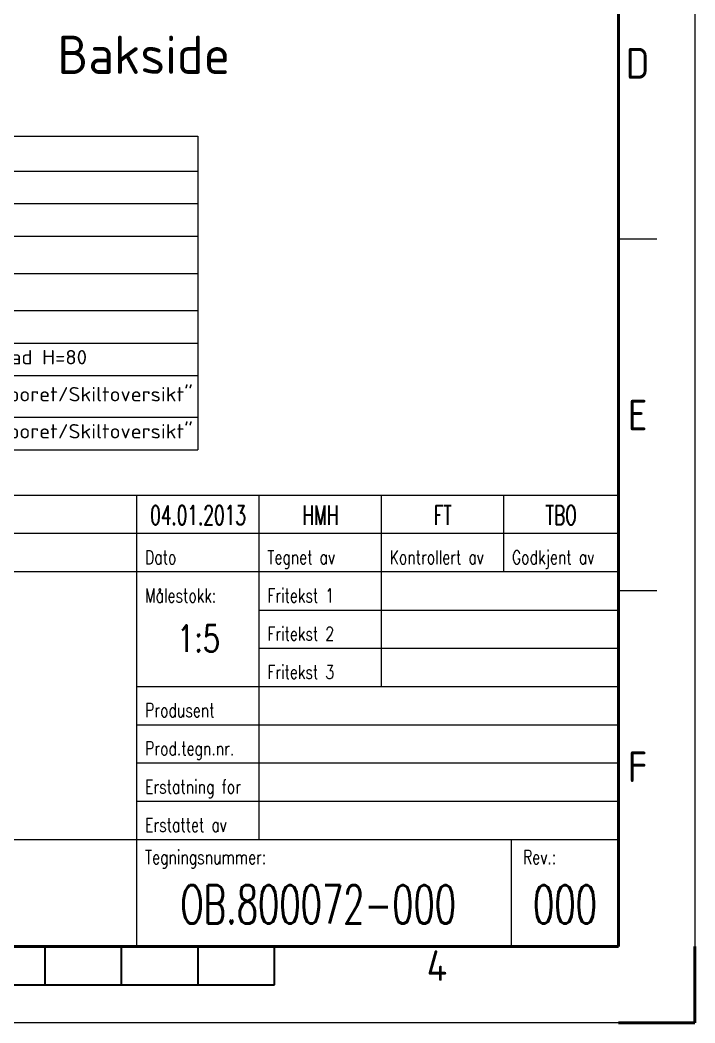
# Model space of a CAD drawing. Header units: millimetres. Extents: x 0 to 1050, y 0 to 1485.
# Drawn here: x 609 to 1050, y 0 to 656 of the extents above; entities that cross this region are included whole.
import ezdxf
from ezdxf.enums import TextEntityAlignment as Align

# ---------------------------------------------------------------- set-up
doc = ezdxf.new("R2010")
doc.units = ezdxf.units.MM
doc.header["$LTSCALE"] = 5
doc.layers.add('AM_0', color=7, linetype='Continuous', lineweight=50)
doc.layers.add('AM_BOR', color=7, linetype='Continuous', lineweight=50)
for name, color, linetype in [('TITT-018', 4, 'Continuous'), ('TITT-050', 5, 'Continuous'), ('TITT-TEKST18', 4, 'Continuous'), ('TITT-TEKST25', 2, 'Continuous'), ('TITT-TEKST35', 7, 'Continuous'), ('TITT-TEKST50', 5, 'Continuous')]:
    doc.layers.add(name, color=color, linetype=linetype)
doc.styles.add('ACISOTS', font='isocp.shx', dxfattribs={"height": 1})
doc.styles.get("Standard").update_dxf_attribs({"font": 'iso3098.shx', "width": 1.1})
doc.styles.add('TITTEL', font='romans.shx', dxfattribs={"width": 0.65})

# ---------------------------------------------------------------- blocks, each defined once
blk = doc.blocks.new('ISO_A4')
for p, q in [((200, 10), (200, 287)), ((10, 10), (200, 10))]:
    blk.add_line(p, q)
at = {"layer": 'AM_BOR', "color": 1, "lineweight": 25}
for p, q in [((210, 297), (210, 0)), ((205, 102.5), (200, 102.5)), ((205, 56.5), (200, 56.5)), ((210, 0), (0, 0))]:
    blk.add_line(p, q, dxfattribs=at)
at = {"layer": 'AM_BOR', "color": 140, "lineweight": 35}
for p, q in [((125, 5), (125, 10)), ((135, 5), (135, 10)), ((145, 5), (145, 10)), ((155, 5), (155, 10)), ((55, 5), (155, 5))]:
    blk.add_line(p, q, dxfattribs=at)
at = {"layer": 'AM_BOR'}
for q in [(210, 10), (200, 0)]:
    blk.add_line((210, 0), q, dxfattribs=at)
at = {"layer": 'AM_BOR', "color": 1, "lineweight": 25, "style": 'ACISOTS'}
for s, p in [('D', (202.5, 125.5)), ('E', (202.5, 79.5)), ('F', (202.5, 33.5)), ('4', (176.25, 7.5))]:
    blk.add_text(s, height=4, dxfattribs=at).set_placement(p, align=Align.MIDDLE)
blk = doc.blocks.new('TITF_JBV02')
at = {"layer": 'TITT-018'}
for p, q in [((0, 59), (-170, 59)), ((0, 54), (-170, 54)), ((-47, 44), (0, 44)), ((-47, 39), (0, 39)), ((-47, 34), (0, 34)), ((-63, 29), (0, 29)), ((-63, 24), (0, 24)), ((-63, 19), (0, 19))]:
    blk.add_line(p, q, dxfattribs=at)
at = {"layer": 'TITT-050'}
for p, q in [((-63, 0), (-63, 59)), ((-47, 14), (-47, 59)), ((-31, 34), (-31, 59)), ((-15, 49), (-15, 59)), ((0, 49), (-170, 49)), ((-63, 34), (0, 34)), ((-170, 14), (0, 14)), ((-14, 0), (-14, 14))]:
    blk.add_line(p, q, dxfattribs=at)
at = {"layer": 'TITT-TEKST18', "style": 'TITTEL', "width": 0.75}
for s, p in [('Dato', (-61.94, 50)), ('Tegnet av', (-45.94, 50)), ('Kontrollert av', (-29.94, 50)), ('Godkjent av', (-13.94, 50)), ('Målestokk:', (-61.94, 45)), ('Fritekst 1', (-45.94, 45)), ('Fritekst 2', (-45.94, 40)), ('Fritekst 3', (-45.94, 35)), ('Produsent', (-61.94, 30)), ('Prod.tegn.nr.', (-61.94, 25)), ('Erstatning for', (-61.94, 20)), ('Erstattet av', (-61.94, 15)), ('Tegningsnummer:', (-61.94, 10.78)), ('Rev.:', (-12.5, 10.78))]:
    blk.add_text(s, height=1.8, dxfattribs=at).set_placement(p)
at = {"layer": 'TITT-TEKST25', "style": 'TITTEL', "width": 0.65}
for tag, p in [('2A', (-166, 55.16)), ('2C', (-55, 55.16)), ('2D', (-39, 55.16)), ('2E', (-23, 55.16)), ('2F', (-7.5, 55.16))]:
    blk.add_attdef(tag, text='', height=2.5, dxfattribs=at).set_placement(p, align=Align.CENTER)
for tag, p in [('2B', (-160.94, 55.16)), ('3D', (-29.94, 45)), ('3E', (-29.94, 40)), ('3F', (-29.94, 35)), ('3G', (-45.94, 30)), ('3H', (-45.94, 25)), ('3I', (-45.94, 20)), ('3J', (-45.94, 15))]:
    blk.add_attdef(tag, p, '', height=2.5, dxfattribs=at)
at = {"layer": 'TITT-TEKST35', "style": 'TITTEL', "width": 0.75}
for tag, p in [('3B', (-54.9, 39.84)), ('3A', (-54.93, 38.53)), ('3C', (-56.16, 35.24))]:
    blk.add_attdef(tag, text='', height=3.5, dxfattribs=at).set_placement(p, align=Align.CENTER)
for tag, p in [('1A', (-165.44, 39.48)), ('1B', (-165.44, 33.47)), ('1C', (-165.44, 27.02)), ('1D', (-165.44, 20.19))]:
    blk.add_attdef(tag, p, '', height=3.5, dxfattribs=at)
at = {"layer": 'TITT-TEKST50', "style": 'TITTEL', "width": 0.65}
blk.add_attdef('5A', (-57.32, 3), '', height=5, dxfattribs=at)
blk.add_attdef('5B', text='', height=5, dxfattribs=at).set_placement((-7, 3), align=Align.CENTER)
blk = doc.blocks.new('*T15')
at = {"layer": 'TITT-TEKST25', "color": 0, "linetype": 'ByBlock', "lineweight": -2, "transparency": 16777216}
for p, q in [((0, 0), (574.84, 0)), ((0, 0), (0, -205.11)), ((574.84, 0), (574.84, -205.11)), ((0, -22.92), (574.84, -22.92)), ((94.88, -22.92), (94.88, -205.11)), ((0, -44.2), (574.84, -44.2)), ((0, -65.48), (574.84, -65.48)), ((0, -89.8), (574.84, -89.8)), ((0, -114.12), (574.84, -114.12)), ((0, -135.4), (574.84, -135.4)), ((0, -156.68), (574.84, -156.68)), ((0, -183.83), (574.84, -183.83)), ((0, -205.11), (574.84, -205.11))]:
    blk.add_line(p, q, dxfattribs=at)
at = {"layer": 'TITT-TEKST25', "color": 0, "transparency": 16777216, "attachment_point": 4}
for s, insert, char_height, width in [('Utførelse', (3.12, -11.46), 12.5, 568.5931), ('F.nr.:', (3.12, -33.56), 9.375, 88.6314), ('824.303.850', (98.01, -33.56), 9.375, 473.7117), ('Materiale', (3.12, -54.84), 9.375, 88.6314), ('{\\Fiso3098|c0;\\C256;4 mm aluminium}', (98.01, -54.84), 9.375, 473.7117), ('Refleksklasse', (3.12, -77.64), 9.375, 88.6314), ('Klasse 1', (98.01, -77.64), 9.375, 473.7117), ('Forside', (3.12, -101.96), 9.375, 88.6314), ('Vaselgul med sort skrift', (98.01, -101.96), 9.375, 473.7117), ('Bakside', (3.12, -124.76), 9.375, 88.6314), ('Vaselgul med sort skrift', (98.01, -124.76), 9.375, 473.7117), ('Fonter', (3.12, -146.04), 9.375, 88.6314), ('Hel km. angis med Myriad H=100. Halv km angis med Myriad H=80', (98.01, -146.04), 9.375, 473.7117), ('Se Teknisk regelverk,  "Skilt/Plassering av skilt langs sporet/Skiltoversikt"', (98.01, -170.25), 9.375, 473.7117), ('Anvendelse', (3.12, -170.25), 9.375, 88.6314), ('Montering', (3.12, -194.47), 9.375, 88.6314), ('Se Teknisk regelverk,  "Skilt/Plassering av skilt langs sporet/Skiltoversikt"', (98.01, -194.47), 9.375, 473.7117)]:
    blk.add_mtext(s, dxfattribs=dict(at, insert=insert, char_height=char_height, width=width))

msp = doc.modelspace()

# ---------------------------------------------------------------- block references
msp.add_blockref('*T15', (150, 579.956))
at = {"layer": 'AM_0', "lineweight": 0, "xscale": 5, "yscale": 5, "zscale": 5}
msp.add_blockref('ISO_A4', (0, 0), dxfattribs=at)
at = {"layer": 'AM_0', "lineweight": 0}
ref = msp.add_blockref('TITF_JBV02', (1000, 50), dxfattribs=dict(at, xscale=5, yscale=5, zscale=5))
ref.add_attrib('2C', '04.01.2013', dxfattribs={"layer": 'TITT-TEKST25', "height": 12.5, "style": 'TITTEL', "width": 0.65}).set_placement((725, 325.798), align=Align.CENTER)
ref.add_attrib('2D', 'HMH', dxfattribs={"layer": 'TITT-TEKST25', "height": 12.5, "style": 'TITTEL', "width": 0.65}).set_placement((805, 325.798), align=Align.CENTER)
ref.add_attrib('2E', 'FT', dxfattribs={"layer": 'TITT-TEKST25', "height": 12.5, "style": 'TITTEL', "width": 0.65}).set_placement((885, 325.798), align=Align.CENTER)
ref.add_attrib('2F', 'TBO', dxfattribs={"layer": 'TITT-TEKST25', "height": 12.5, "style": 'TITTEL', "width": 0.65}).set_placement((962.5, 325.798), align=Align.CENTER)
ref.add_attrib('3A', '1:5', dxfattribs={"layer": 'TITT-TEKST35', "height": 17.5, "style": 'TITTEL', "width": 0.75}).set_placement((725.337, 242.626), align=Align.CENTER)
ref.add_attrib('5A', 'OB.800072-000', (713.387, 64.989), dxfattribs={"layer": 'TITT-TEKST50', "height": 25, "style": 'TITTEL', "width": 0.65})
ref.add_attrib('5B', '000', dxfattribs={"layer": 'TITT-TEKST50', "height": 25, "style": 'TITTEL', "width": 0.65}).set_placement((965, 64.989), align=Align.CENTER)

# ---------------------------------------------------------------- texts
at = {"layer": 'TITT-TEKST50', "insert": (689.469, 645.565), "char_height": 25, "attachment_point": 2}
msp.add_mtext_dynamic_manual_height_columns('{\\Fiso3098|c0;Bakside}', width=104, gutter_width=25, heights=[0], dxfattribs=at)

doc.saveas('drawing.dxf')
